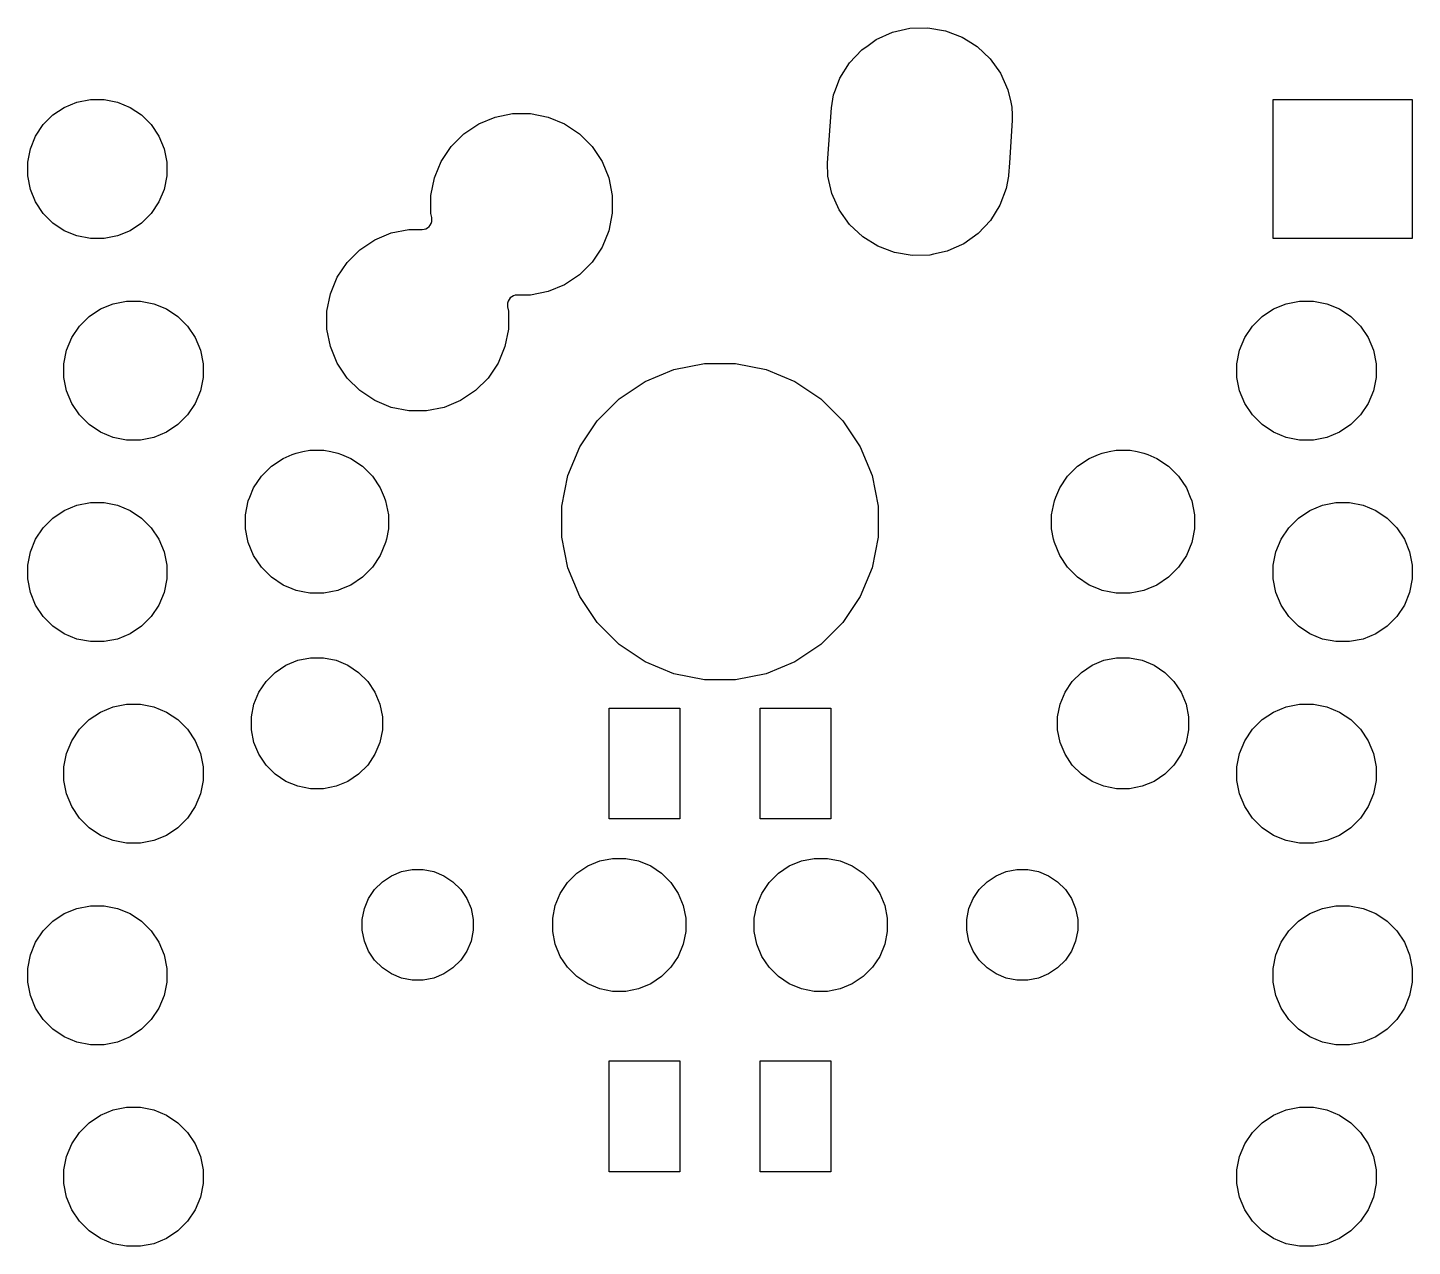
# Model space of a CAD drawing. Extents: x 242.9 to 312.1, y -175.8 to -104.3.
# Drawn here: x 259.25 to 276.69, y -119.62 to -104.26 of the extents above; entities that cross this region are included whole.
import ezdxf

# ---------------------------------------------------------------- set-up
doc = ezdxf.new("R2010")
doc.units = 0
doc.header["$MEASUREMENT"] = 0
doc.layers.add('BLACK', color=7, linetype='CONTINUOUS')

msp = doc.modelspace()

# ---------------------------------------------------------------- linework, layer by layer
at = {"layer": 'BLACK', "linetype": 'CONTINUOUS'}
for p, q in [((269.939, -104.413), (270.145, -104.321)), ((270.145, -104.321), (270.364, -104.271)), ((270.145, -104.321), (270.145, -104.321)), ((270.145, -104.321), (270.145, -104.321)), ((270.364, -104.271), (270.589, -104.264)), ((270.364, -104.271), (270.364, -104.271)), ((270.589, -104.264), (270.811, -104.302)), ((270.811, -104.302), (270.811, -104.302)), ((270.811, -104.302), (271.021, -104.382)), ((269.756, -104.544), (269.836, -104.487)), ((269.836, -104.487), (269.939, -104.413)), ((271.021, -104.382), (271.021, -104.382)), ((271.021, -104.382), (271.021, -104.382)), ((271.021, -104.382), (271.099, -104.43)), ((271.099, -104.43), (271.212, -104.501)), ((271.212, -104.501), (271.376, -104.656)), ((269.601, -104.708), (269.756, -104.544)), ((271.376, -104.656), (271.507, -104.839)), ((269.482, -104.899), (269.601, -104.708)), ((271.507, -104.839), (271.599, -105.045)), ((269.402, -105.109), (269.426, -105.045)), ((269.426, -105.045), (269.482, -104.899)), ((271.599, -105.045), (271.635, -105.202)), ((259.706, -105.268), (259.866, -105.202)), ((259.866, -105.202), (260.035, -105.169)), ((260.035, -105.169), (260.208, -105.169)), ((260.208, -105.169), (260.377, -105.202)), ((260.377, -105.202), (260.536, -105.268)), ((269.374, -105.275), (269.402, -105.109)), ((271.635, -105.202), (271.649, -105.264)), ((274.942, -106.921), (274.942, -105.169)), ((274.942, -105.169), (276.695, -105.169)), ((276.695, -105.169), (276.695, -106.921)), ((259.441, -105.486), (259.563, -105.364)), ((259.563, -105.364), (259.706, -105.268)), ((260.536, -105.268), (260.68, -105.364)), ((260.68, -105.364), (260.802, -105.486)), ((264.929, -105.477), (265.137, -105.391)), ((265.137, -105.391), (265.357, -105.347)), ((265.357, -105.347), (265.583, -105.347)), ((265.583, -105.347), (265.803, -105.391)), ((265.803, -105.391), (266.011, -105.477)), ((269.326, -105.967), (269.374, -105.275)), ((269.374, -105.275), (269.374, -105.275)), ((269.374, -105.275), (269.374, -105.275)), ((271.649, -105.264), (271.652, -105.364)), ((271.652, -105.364), (271.654, -105.433)), ((259.345, -105.63), (259.441, -105.486)), ((260.802, -105.486), (260.898, -105.63)), ((264.741, -105.602), (264.929, -105.477)), ((266.011, -105.477), (266.199, -105.602)), ((271.654, -105.433), (271.617, -105.967)), ((259.279, -105.789), (259.345, -105.63)), ((260.898, -105.63), (260.964, -105.789)), ((264.582, -105.761), (264.741, -105.602)), ((266.199, -105.602), (266.358, -105.761)), ((259.245, -105.959), (259.279, -105.789)), ((260.964, -105.789), (260.998, -105.959)), ((264.457, -105.949), (264.582, -105.761)), ((266.358, -105.761), (266.483, -105.949)), ((259.245, -106.131), (259.245, -105.959)), ((260.998, -105.959), (260.998, -106.131)), ((264.379, -106.136), (264.457, -105.949)), ((266.483, -105.949), (266.569, -106.157)), ((269.331, -106.136), (269.326, -105.967)), ((269.326, -105.967), (269.326, -105.967)), ((271.617, -105.967), (271.606, -106.125)), ((259.279, -106.301), (259.245, -106.131)), ((260.998, -106.131), (260.964, -106.301)), ((264.327, -106.377), (264.371, -106.157)), ((264.371, -106.157), (264.379, -106.136)), ((266.569, -106.157), (266.613, -106.377)), ((269.381, -106.355), (269.331, -106.136)), ((269.331, -106.136), (269.331, -106.136)), ((271.605, -106.136), (271.578, -106.291)), ((271.606, -106.125), (271.605, -106.136)), ((259.345, -106.46), (259.279, -106.301)), ((260.964, -106.301), (260.898, -106.46)), ((264.327, -106.603), (264.327, -106.377)), ((266.613, -106.377), (266.613, -106.603)), ((269.473, -106.561), (269.381, -106.355)), ((271.578, -106.291), (271.498, -106.501)), ((259.441, -106.604), (259.345, -106.46)), ((259.563, -106.726), (259.441, -106.604)), ((260.802, -106.604), (260.68, -106.726)), ((260.898, -106.46), (260.802, -106.604)), ((264.327, -106.604), (264.327, -106.603)), ((264.338, -106.658), (264.327, -106.604)), ((266.613, -106.603), (266.569, -106.823)), ((269.604, -106.744), (269.473, -106.561)), ((271.498, -106.501), (271.379, -106.692)), ((259.706, -106.822), (259.563, -106.726)), ((260.68, -106.726), (260.536, -106.822)), ((264.263, -106.797), (264.285, -106.786)), ((264.285, -106.786), (264.304, -106.77)), ((264.304, -106.77), (264.319, -106.751)), ((264.319, -106.751), (264.331, -106.73)), ((264.331, -106.73), (264.338, -106.706)), ((264.34, -106.682), (264.338, -106.658)), ((264.338, -106.706), (264.34, -106.682)), ((269.768, -106.899), (269.604, -106.744)), ((271.379, -106.692), (271.224, -106.856)), ((259.866, -106.888), (259.706, -106.822)), ((260.035, -106.921), (259.866, -106.888)), ((260.208, -106.921), (260.035, -106.921)), ((260.377, -106.888), (260.208, -106.921)), ((260.536, -106.822), (260.377, -106.888)), ((263.431, -107.062), (263.619, -106.937)), ((263.619, -106.937), (263.827, -106.851)), ((263.827, -106.851), (264.047, -106.807)), ((264.047, -106.807), (264.215, -106.807)), ((264.215, -106.807), (264.24, -106.805)), ((264.24, -106.805), (264.263, -106.797)), ((266.569, -106.823), (266.483, -107.031)), ((269.959, -107.018), (269.768, -106.899)), ((271.224, -106.856), (271.041, -106.987)), ((276.695, -106.921), (274.942, -106.921)), ((263.272, -107.221), (263.431, -107.062)), ((266.483, -107.031), (266.358, -107.219)), ((270.169, -107.098), (269.959, -107.018)), ((270.391, -107.136), (270.169, -107.098)), ((270.169, -107.098), (270.169, -107.098)), ((270.169, -107.098), (270.169, -107.098)), ((270.616, -107.129), (270.391, -107.136)), ((270.662, -107.119), (270.616, -107.129)), ((270.835, -107.079), (270.662, -107.119)), ((270.915, -107.043), (270.835, -107.079)), ((270.835, -107.079), (270.835, -107.079)), ((270.835, -107.079), (270.835, -107.079)), ((271.041, -106.987), (270.915, -107.043)), ((263.147, -107.409), (263.272, -107.221)), ((266.358, -107.219), (266.199, -107.378)), ((263.061, -107.617), (263.147, -107.409)), ((266.199, -107.378), (266.011, -107.503)), ((263.017, -107.837), (263.061, -107.617)), ((265.345, -107.654), (265.326, -107.67)), ((265.367, -107.643), (265.345, -107.654)), ((265.39, -107.635), (265.367, -107.643)), ((265.415, -107.633), (265.39, -107.635)), ((265.583, -107.633), (265.415, -107.633)), ((265.803, -107.589), (265.583, -107.633)), ((266.011, -107.503), (265.803, -107.589)), ((260.02, -107.904), (260.164, -107.808)), ((260.164, -107.808), (260.323, -107.742)), ((260.323, -107.742), (260.492, -107.709)), ((260.492, -107.709), (260.665, -107.709)), ((260.665, -107.709), (260.834, -107.742)), ((260.834, -107.742), (260.994, -107.808)), ((260.994, -107.808), (261.137, -107.904)), ((263.017, -108.063), (263.017, -107.837)), ((265.292, -107.734), (265.29, -107.758)), ((265.29, -107.758), (265.292, -107.782)), ((265.299, -107.71), (265.292, -107.734)), ((265.292, -107.782), (265.303, -107.837)), ((265.311, -107.689), (265.299, -107.71)), ((265.303, -107.837), (265.303, -108.063)), ((265.326, -107.67), (265.311, -107.689)), ((274.803, -107.904), (274.946, -107.808)), ((274.946, -107.808), (275.106, -107.742)), ((275.106, -107.742), (275.275, -107.709)), ((275.275, -107.709), (275.448, -107.709)), ((275.448, -107.709), (275.617, -107.742)), ((275.617, -107.742), (275.776, -107.808)), ((275.776, -107.808), (275.92, -107.904)), ((259.898, -108.026), (260.02, -107.904)), ((261.137, -107.904), (261.259, -108.026)), ((274.681, -108.026), (274.803, -107.904)), ((275.92, -107.904), (276.042, -108.026)), ((259.736, -108.329), (259.802, -108.17)), ((259.802, -108.17), (259.898, -108.026)), ((261.259, -108.026), (261.355, -108.17)), ((261.355, -108.17), (261.421, -108.329)), ((263.061, -108.283), (263.017, -108.063)), ((265.303, -108.063), (265.259, -108.283)), ((274.519, -108.329), (274.585, -108.17)), ((274.585, -108.17), (274.681, -108.026)), ((276.042, -108.026), (276.138, -108.17)), ((276.138, -108.17), (276.204, -108.329)), ((259.702, -108.499), (259.736, -108.329)), ((261.421, -108.329), (261.455, -108.499)), ((263.147, -108.491), (263.061, -108.283)), ((265.259, -108.283), (265.173, -108.491)), ((274.485, -108.499), (274.519, -108.329)), ((276.204, -108.329), (276.238, -108.499)), ((259.702, -108.671), (259.702, -108.499)), ((261.455, -108.499), (261.455, -108.671)), ((263.272, -108.679), (263.147, -108.491)), ((265.173, -108.491), (265.048, -108.679)), ((267.388, -108.573), (267.774, -108.496)), ((267.774, -108.496), (268.166, -108.496)), ((268.166, -108.496), (268.552, -108.573)), ((274.485, -108.671), (274.485, -108.499)), ((276.238, -108.499), (276.238, -108.671)), ((259.736, -108.841), (259.702, -108.671)), ((261.455, -108.671), (261.421, -108.841)), ((263.431, -108.838), (263.272, -108.679)), ((265.048, -108.679), (264.889, -108.838)), ((267.026, -108.723), (267.388, -108.573)), ((268.552, -108.573), (268.914, -108.723)), ((274.519, -108.841), (274.485, -108.671)), ((276.238, -108.671), (276.204, -108.841)), ((259.802, -109), (259.736, -108.841)), ((261.421, -108.841), (261.355, -109)), ((263.619, -108.963), (263.431, -108.838)), ((264.889, -108.838), (264.701, -108.963)), ((266.699, -108.941), (267.026, -108.723)), ((268.914, -108.723), (269.241, -108.941)), ((274.585, -109), (274.519, -108.841)), ((276.204, -108.841), (276.138, -109)), ((259.898, -109.144), (259.802, -109)), ((261.355, -109), (261.259, -109.144)), ((263.827, -109.049), (263.619, -108.963)), ((264.047, -109.093), (263.827, -109.049)), ((264.493, -109.049), (264.273, -109.093)), ((264.701, -108.963), (264.493, -109.049)), ((266.421, -109.219), (266.699, -108.941)), ((269.241, -108.941), (269.519, -109.219)), ((274.681, -109.144), (274.585, -109)), ((276.138, -109), (276.042, -109.144)), ((260.02, -109.266), (259.898, -109.144)), ((261.259, -109.144), (261.137, -109.266)), ((264.273, -109.093), (264.047, -109.093)), ((266.203, -109.546), (266.421, -109.219)), ((269.519, -109.219), (269.737, -109.546)), ((274.803, -109.266), (274.681, -109.144)), ((276.042, -109.144), (275.92, -109.266)), ((260.164, -109.362), (260.02, -109.266)), ((260.323, -109.428), (260.164, -109.362)), ((260.994, -109.362), (260.834, -109.428)), ((261.137, -109.266), (260.994, -109.362)), ((274.946, -109.362), (274.803, -109.266)), ((275.106, -109.428), (274.946, -109.362)), ((275.776, -109.362), (275.617, -109.428)), ((275.92, -109.266), (275.776, -109.362)), ((260.492, -109.461), (260.323, -109.428)), ((260.665, -109.461), (260.492, -109.461)), ((260.834, -109.428), (260.665, -109.461)), ((266.053, -109.908), (266.203, -109.546)), ((269.737, -109.546), (269.887, -109.908)), ((275.275, -109.461), (275.106, -109.428)), ((275.448, -109.461), (275.275, -109.461)), ((275.617, -109.428), (275.448, -109.461)), ((262.316, -109.79), (262.463, -109.692)), ((262.463, -109.692), (262.579, -109.644)), ((262.579, -109.644), (262.627, -109.624)), ((262.627, -109.624), (262.714, -109.606)), ((262.714, -109.606), (262.801, -109.589)), ((262.801, -109.589), (262.979, -109.589)), ((262.979, -109.589), (263.066, -109.606)), ((263.066, -109.606), (263.153, -109.624)), ((263.153, -109.624), (263.201, -109.644)), ((263.201, -109.644), (263.317, -109.692)), ((263.317, -109.692), (263.464, -109.79)), ((272.476, -109.79), (272.623, -109.692)), ((272.623, -109.692), (272.739, -109.644)), ((272.739, -109.644), (272.787, -109.624)), ((272.787, -109.624), (272.874, -109.606)), ((272.874, -109.606), (272.961, -109.589)), ((272.961, -109.589), (273.139, -109.589)), ((273.139, -109.589), (273.226, -109.606)), ((273.226, -109.606), (273.313, -109.624)), ((273.313, -109.624), (273.361, -109.644)), ((273.361, -109.644), (273.477, -109.692)), ((273.477, -109.692), (273.624, -109.79)), ((262.092, -110.063), (262.19, -109.916)), ((262.19, -109.916), (262.316, -109.79)), ((263.464, -109.79), (263.59, -109.916)), ((263.59, -109.916), (263.688, -110.063)), ((265.976, -110.294), (266.053, -109.908)), ((269.887, -109.908), (269.964, -110.294)), ((272.252, -110.063), (272.35, -109.916)), ((272.35, -109.916), (272.476, -109.79)), ((273.624, -109.79), (273.75, -109.916)), ((273.75, -109.916), (273.848, -110.063)), ((262.044, -110.179), (262.092, -110.063)), ((263.688, -110.063), (263.736, -110.179)), ((272.204, -110.179), (272.252, -110.063)), ((273.848, -110.063), (273.896, -110.179)), ((259.706, -110.348), (259.866, -110.282)), ((259.866, -110.282), (260.035, -110.249)), ((260.035, -110.249), (260.208, -110.249)), ((260.208, -110.249), (260.377, -110.282)), ((260.377, -110.282), (260.536, -110.348)), ((261.989, -110.401), (262.024, -110.227)), ((262.024, -110.227), (262.044, -110.179)), ((263.736, -110.179), (263.756, -110.227)), ((263.756, -110.227), (263.791, -110.401)), ((272.149, -110.401), (272.184, -110.227)), ((272.184, -110.227), (272.204, -110.179)), ((273.896, -110.179), (273.916, -110.227)), ((273.916, -110.227), (273.951, -110.401)), ((275.404, -110.348), (275.563, -110.282)), ((275.563, -110.282), (275.732, -110.249)), ((275.732, -110.249), (275.905, -110.249)), ((275.905, -110.249), (276.074, -110.282)), ((276.074, -110.282), (276.234, -110.348)), ((259.441, -110.566), (259.563, -110.444)), ((259.563, -110.444), (259.706, -110.348)), ((260.536, -110.348), (260.68, -110.444)), ((260.68, -110.444), (260.802, -110.566)), ((261.989, -110.579), (261.989, -110.401)), ((263.791, -110.401), (263.791, -110.579)), ((265.976, -110.686), (265.976, -110.294)), ((269.964, -110.294), (269.964, -110.686)), ((272.149, -110.579), (272.149, -110.401)), ((273.951, -110.401), (273.951, -110.579)), ((275.138, -110.566), (275.26, -110.444)), ((275.26, -110.444), (275.404, -110.348)), ((276.234, -110.348), (276.377, -110.444)), ((276.377, -110.444), (276.499, -110.566)), ((259.345, -110.71), (259.441, -110.566)), ((260.802, -110.566), (260.898, -110.71)), ((262.015, -110.71), (261.989, -110.579)), ((263.791, -110.579), (263.765, -110.71)), ((272.175, -110.71), (272.149, -110.579)), ((273.951, -110.579), (273.925, -110.71)), ((275.042, -110.71), (275.138, -110.566)), ((276.499, -110.566), (276.595, -110.71)), ((259.279, -110.869), (259.345, -110.71)), ((260.898, -110.71), (260.964, -110.869)), ((262.024, -110.753), (262.015, -110.71)), ((262.092, -110.917), (262.024, -110.753)), ((263.756, -110.753), (263.688, -110.917)), ((263.765, -110.71), (263.756, -110.753)), ((266.053, -111.072), (265.976, -110.686)), ((269.964, -110.686), (269.887, -111.072)), ((272.184, -110.753), (272.175, -110.71)), ((272.252, -110.917), (272.184, -110.753)), ((273.916, -110.753), (273.848, -110.917)), ((273.925, -110.71), (273.916, -110.753)), ((274.976, -110.869), (275.042, -110.71)), ((276.595, -110.71), (276.661, -110.869)), ((259.245, -111.039), (259.279, -110.869)), ((260.964, -110.869), (260.998, -111.039)), ((262.19, -111.064), (262.092, -110.917)), ((263.688, -110.917), (263.59, -111.064)), ((272.35, -111.064), (272.252, -110.917)), ((273.848, -110.917), (273.75, -111.064)), ((274.942, -111.039), (274.976, -110.869)), ((276.661, -110.869), (276.695, -111.039)), ((259.245, -111.211), (259.245, -111.039)), ((260.998, -111.039), (260.998, -111.211)), ((262.316, -111.19), (262.19, -111.064)), ((263.59, -111.064), (263.464, -111.19)), ((266.203, -111.434), (266.053, -111.072)), ((269.887, -111.072), (269.737, -111.434)), ((272.476, -111.19), (272.35, -111.064)), ((273.75, -111.064), (273.624, -111.19)), ((274.942, -111.211), (274.942, -111.039)), ((276.695, -111.039), (276.695, -111.211)), ((259.279, -111.381), (259.245, -111.211)), ((260.998, -111.211), (260.964, -111.381)), ((262.463, -111.288), (262.316, -111.19)), ((262.579, -111.336), (262.463, -111.288)), ((263.317, -111.288), (263.201, -111.336)), ((263.464, -111.19), (263.317, -111.288)), ((272.623, -111.288), (272.476, -111.19)), ((272.739, -111.336), (272.623, -111.288)), ((273.477, -111.288), (273.361, -111.336)), ((273.624, -111.19), (273.477, -111.288)), ((274.976, -111.381), (274.942, -111.211)), ((276.695, -111.211), (276.661, -111.381)), ((259.345, -111.54), (259.279, -111.381)), ((260.964, -111.381), (260.898, -111.54)), ((262.627, -111.356), (262.579, -111.336)), ((262.714, -111.374), (262.627, -111.356)), ((262.801, -111.391), (262.714, -111.374)), ((262.979, -111.391), (262.801, -111.391)), ((263.066, -111.374), (262.979, -111.391)), ((263.153, -111.356), (263.066, -111.374)), ((263.201, -111.336), (263.153, -111.356)), ((266.421, -111.761), (266.203, -111.434)), ((269.737, -111.434), (269.519, -111.761)), ((272.787, -111.356), (272.739, -111.336)), ((272.874, -111.374), (272.787, -111.356)), ((272.961, -111.391), (272.874, -111.374)), ((273.139, -111.391), (272.961, -111.391)), ((273.226, -111.374), (273.139, -111.391)), ((273.313, -111.356), (273.226, -111.374)), ((273.361, -111.336), (273.313, -111.356)), ((275.042, -111.54), (274.976, -111.381)), ((276.661, -111.381), (276.595, -111.54)), ((259.441, -111.684), (259.345, -111.54)), ((260.898, -111.54), (260.802, -111.684)), ((275.138, -111.684), (275.042, -111.54)), ((276.595, -111.54), (276.499, -111.684)), ((259.563, -111.806), (259.441, -111.684)), ((259.706, -111.902), (259.563, -111.806)), ((260.68, -111.806), (260.536, -111.902)), ((260.802, -111.684), (260.68, -111.806)), ((266.699, -112.039), (266.421, -111.761)), ((269.519, -111.761), (269.241, -112.039)), ((275.26, -111.806), (275.138, -111.684)), ((275.404, -111.902), (275.26, -111.806)), ((276.377, -111.806), (276.234, -111.902)), ((276.499, -111.684), (276.377, -111.806)), ((259.866, -111.968), (259.706, -111.902)), ((260.035, -112.001), (259.866, -111.968)), ((260.208, -112.001), (260.035, -112.001)), ((260.377, -111.968), (260.208, -112.001)), ((260.536, -111.902), (260.377, -111.968)), ((275.563, -111.968), (275.404, -111.902)), ((275.732, -112.001), (275.563, -111.968)), ((275.905, -112.001), (275.732, -112.001)), ((276.074, -111.968), (275.905, -112.001)), ((276.234, -111.902), (276.074, -111.968)), ((267.026, -112.257), (266.699, -112.039)), ((269.241, -112.039), (268.914, -112.257)), ((262.364, -112.389), (262.499, -112.298)), ((262.499, -112.298), (262.649, -112.236)), ((262.649, -112.236), (262.809, -112.204)), ((262.809, -112.204), (262.971, -112.204)), ((262.971, -112.204), (263.131, -112.236)), ((263.131, -112.236), (263.281, -112.298)), ((263.281, -112.298), (263.416, -112.389)), ((267.388, -112.407), (267.026, -112.257)), ((268.914, -112.257), (268.552, -112.407)), ((272.524, -112.389), (272.659, -112.298)), ((272.659, -112.298), (272.809, -112.236)), ((272.809, -112.236), (272.969, -112.204)), ((272.969, -112.204), (273.131, -112.204)), ((273.131, -112.204), (273.291, -112.236)), ((273.291, -112.236), (273.441, -112.298)), ((273.441, -112.298), (273.576, -112.389)), ((262.158, -112.639), (262.249, -112.504)), ((262.249, -112.504), (262.364, -112.389)), ((263.416, -112.389), (263.531, -112.504)), ((263.531, -112.504), (263.622, -112.639)), ((267.774, -112.484), (267.388, -112.407)), ((268.166, -112.484), (267.774, -112.484)), ((268.552, -112.407), (268.166, -112.484)), ((272.318, -112.639), (272.409, -112.504)), ((272.409, -112.504), (272.524, -112.389)), ((273.576, -112.389), (273.691, -112.504)), ((273.691, -112.504), (273.782, -112.639)), ((262.096, -112.789), (262.158, -112.639)), ((263.622, -112.639), (263.684, -112.789)), ((272.256, -112.789), (272.318, -112.639)), ((273.782, -112.639), (273.844, -112.789)), ((260.02, -112.984), (260.164, -112.888)), ((260.164, -112.888), (260.323, -112.822)), ((260.323, -112.822), (260.492, -112.789)), ((260.492, -112.789), (260.665, -112.789)), ((260.665, -112.789), (260.834, -112.822)), ((260.834, -112.822), (260.994, -112.888)), ((260.994, -112.888), (261.137, -112.984)), ((262.065, -112.949), (262.096, -112.789)), ((263.684, -112.789), (263.715, -112.949)), ((266.573, -114.236), (266.573, -112.84)), ((266.573, -112.84), (267.462, -112.84)), ((267.462, -112.84), (267.462, -114.236)), ((268.478, -114.236), (268.478, -112.84)), ((268.478, -112.84), (269.367, -112.84)), ((269.367, -112.84), (269.367, -114.236)), ((272.224, -112.949), (272.256, -112.789)), ((273.844, -112.789), (273.875, -112.949)), ((274.803, -112.984), (274.946, -112.888)), ((274.946, -112.888), (275.106, -112.822)), ((275.106, -112.822), (275.275, -112.789)), ((275.275, -112.789), (275.448, -112.789)), ((275.448, -112.789), (275.617, -112.822)), ((275.617, -112.822), (275.776, -112.888)), ((275.776, -112.888), (275.92, -112.984)), ((259.898, -113.106), (260.02, -112.984)), ((261.137, -112.984), (261.259, -113.106)), ((262.065, -113.111), (262.065, -112.949)), ((263.715, -112.949), (263.715, -113.111)), ((272.224, -113.111), (272.224, -112.949)), ((273.875, -112.949), (273.875, -113.111)), ((274.681, -113.106), (274.803, -112.984)), ((275.92, -112.984), (276.042, -113.106)), ((259.736, -113.409), (259.802, -113.25)), ((259.802, -113.25), (259.898, -113.106)), ((261.259, -113.106), (261.355, -113.25)), ((261.355, -113.25), (261.421, -113.409)), ((262.096, -113.271), (262.065, -113.111)), ((263.715, -113.111), (263.684, -113.271)), ((272.256, -113.271), (272.224, -113.111)), ((273.875, -113.111), (273.844, -113.271)), ((274.519, -113.409), (274.585, -113.25)), ((274.585, -113.25), (274.681, -113.106)), ((276.042, -113.106), (276.138, -113.25)), ((276.138, -113.25), (276.204, -113.409)), ((259.702, -113.579), (259.736, -113.409)), ((261.421, -113.409), (261.455, -113.579)), ((262.158, -113.421), (262.096, -113.271)), ((262.249, -113.556), (262.158, -113.421)), ((263.622, -113.421), (263.531, -113.556)), ((263.684, -113.271), (263.622, -113.421)), ((272.318, -113.421), (272.256, -113.271)), ((272.409, -113.556), (272.318, -113.421)), ((273.782, -113.421), (273.691, -113.556)), ((273.844, -113.271), (273.782, -113.421)), ((274.485, -113.579), (274.519, -113.409)), ((276.204, -113.409), (276.238, -113.579)), ((259.702, -113.751), (259.702, -113.579)), ((261.455, -113.579), (261.455, -113.751)), ((262.364, -113.671), (262.249, -113.556)), ((263.531, -113.556), (263.416, -113.671)), ((272.524, -113.671), (272.409, -113.556)), ((273.691, -113.556), (273.576, -113.671)), ((274.485, -113.751), (274.485, -113.579)), ((276.238, -113.579), (276.238, -113.751)), ((259.736, -113.921), (259.702, -113.751)), ((261.455, -113.751), (261.421, -113.921)), ((262.499, -113.762), (262.364, -113.671)), ((262.649, -113.824), (262.499, -113.762)), ((263.281, -113.762), (263.131, -113.824)), ((263.416, -113.671), (263.281, -113.762)), ((272.659, -113.762), (272.524, -113.671)), ((272.809, -113.824), (272.659, -113.762)), ((273.441, -113.762), (273.291, -113.824)), ((273.576, -113.671), (273.441, -113.762)), ((274.519, -113.921), (274.485, -113.751)), ((276.238, -113.751), (276.204, -113.921)), ((259.802, -114.08), (259.736, -113.921)), ((261.421, -113.921), (261.355, -114.08)), ((262.809, -113.855), (262.649, -113.824)), ((262.971, -113.855), (262.809, -113.855)), ((263.131, -113.824), (262.971, -113.855)), ((272.969, -113.855), (272.809, -113.824)), ((273.131, -113.855), (272.969, -113.855)), ((273.291, -113.824), (273.131, -113.855)), ((274.585, -114.08), (274.519, -113.921)), ((276.204, -113.921), (276.138, -114.08)), ((259.898, -114.224), (259.802, -114.08)), ((261.355, -114.08), (261.259, -114.224)), ((274.681, -114.224), (274.585, -114.08)), ((276.138, -114.08), (276.042, -114.224)), ((260.02, -114.346), (259.898, -114.224)), ((261.259, -114.224), (261.137, -114.346)), ((267.462, -114.236), (266.573, -114.236)), ((269.367, -114.236), (268.478, -114.236)), ((274.803, -114.346), (274.681, -114.224)), ((276.042, -114.224), (275.92, -114.346)), ((260.164, -114.442), (260.02, -114.346)), ((260.323, -114.508), (260.164, -114.442)), ((260.994, -114.442), (260.834, -114.508)), ((261.137, -114.346), (260.994, -114.442)), ((274.946, -114.442), (274.803, -114.346)), ((275.106, -114.508), (274.946, -114.442)), ((275.776, -114.442), (275.617, -114.508)), ((275.92, -114.346), (275.776, -114.442)), ((260.492, -114.541), (260.323, -114.508)), ((260.665, -114.541), (260.492, -114.541)), ((260.834, -114.508), (260.665, -114.541)), ((275.275, -114.541), (275.106, -114.508)), ((275.448, -114.541), (275.275, -114.541)), ((275.617, -114.508), (275.448, -114.541)), ((266.303, -114.827), (266.456, -114.764)), ((266.456, -114.764), (266.617, -114.732)), ((266.617, -114.732), (266.783, -114.732)), ((266.783, -114.732), (266.944, -114.764)), ((266.944, -114.764), (267.097, -114.827)), ((268.843, -114.827), (268.996, -114.764)), ((268.996, -114.764), (269.157, -114.732)), ((269.157, -114.732), (269.323, -114.732)), ((269.323, -114.732), (269.484, -114.764)), ((269.484, -114.764), (269.637, -114.827)), ((263.715, -115.027), (263.829, -114.951)), ((263.829, -114.951), (263.956, -114.898)), ((263.956, -114.898), (264.091, -114.871)), ((264.091, -114.871), (264.229, -114.871)), ((264.229, -114.871), (264.364, -114.898)), ((264.364, -114.898), (264.491, -114.951)), ((264.491, -114.951), (264.605, -115.027)), ((266.049, -115.036), (266.166, -114.919)), ((266.166, -114.919), (266.303, -114.827)), ((267.097, -114.827), (267.234, -114.919)), ((267.234, -114.919), (267.351, -115.036)), ((268.589, -115.036), (268.706, -114.919)), ((268.706, -114.919), (268.843, -114.827)), ((269.637, -114.827), (269.774, -114.919)), ((269.774, -114.919), (269.891, -115.036)), ((271.335, -115.027), (271.449, -114.951)), ((271.449, -114.951), (271.576, -114.898)), ((271.576, -114.898), (271.711, -114.871)), ((271.711, -114.871), (271.849, -114.871)), ((271.849, -114.871), (271.984, -114.898)), ((271.984, -114.898), (272.111, -114.951)), ((272.111, -114.951), (272.225, -115.027)), ((263.541, -115.239), (263.617, -115.125)), ((263.617, -115.125), (263.715, -115.027)), ((264.605, -115.027), (264.703, -115.125)), ((264.703, -115.125), (264.779, -115.239)), ((265.957, -115.173), (266.049, -115.036)), ((267.351, -115.036), (267.443, -115.173)), ((268.497, -115.173), (268.589, -115.036)), ((269.891, -115.036), (269.983, -115.173)), ((271.161, -115.239), (271.237, -115.125)), ((271.237, -115.125), (271.335, -115.027)), ((272.225, -115.027), (272.323, -115.125)), ((272.323, -115.125), (272.399, -115.239)), ((259.866, -115.362), (260.035, -115.329)), ((260.035, -115.329), (260.208, -115.329)), ((260.208, -115.329), (260.377, -115.362)), ((263.488, -115.366), (263.541, -115.239)), ((264.779, -115.239), (264.832, -115.366)), ((265.862, -115.487), (265.894, -115.326)), ((265.894, -115.326), (265.957, -115.173)), ((267.443, -115.173), (267.506, -115.326)), ((267.506, -115.326), (267.538, -115.487)), ((268.402, -115.487), (268.434, -115.326)), ((268.434, -115.326), (268.497, -115.173)), ((269.983, -115.173), (270.046, -115.326)), ((270.046, -115.326), (270.078, -115.487)), ((271.108, -115.366), (271.161, -115.239)), ((272.399, -115.239), (272.452, -115.366)), ((275.563, -115.362), (275.732, -115.329)), ((275.732, -115.329), (275.905, -115.329)), ((275.905, -115.329), (276.074, -115.362)), ((259.563, -115.524), (259.706, -115.428)), ((259.706, -115.428), (259.866, -115.362)), ((260.377, -115.362), (260.536, -115.428)), ((260.536, -115.428), (260.68, -115.524)), ((263.462, -115.501), (263.488, -115.366)), ((263.462, -115.639), (263.462, -115.501)), ((264.832, -115.366), (264.858, -115.501)), ((264.858, -115.501), (264.858, -115.639)), ((265.862, -115.653), (265.862, -115.487)), ((267.538, -115.487), (267.538, -115.653)), ((268.402, -115.653), (268.402, -115.487)), ((270.078, -115.487), (270.078, -115.653)), ((271.082, -115.501), (271.108, -115.366)), ((271.082, -115.639), (271.082, -115.501)), ((272.452, -115.366), (272.478, -115.501)), ((272.478, -115.501), (272.478, -115.639)), ((275.26, -115.524), (275.404, -115.428)), ((275.404, -115.428), (275.563, -115.362)), ((276.074, -115.362), (276.234, -115.428)), ((276.234, -115.428), (276.377, -115.524)), ((259.345, -115.79), (259.441, -115.646)), ((259.441, -115.646), (259.563, -115.524)), ((260.68, -115.524), (260.802, -115.646)), ((260.802, -115.646), (260.898, -115.79)), ((263.488, -115.774), (263.462, -115.639)), ((264.858, -115.639), (264.832, -115.774)), ((265.894, -115.814), (265.862, -115.653)), ((267.538, -115.653), (267.506, -115.814)), ((268.434, -115.814), (268.402, -115.653)), ((270.078, -115.653), (270.046, -115.814)), ((271.108, -115.774), (271.082, -115.639)), ((272.478, -115.639), (272.452, -115.774)), ((275.042, -115.79), (275.138, -115.646)), ((275.138, -115.646), (275.26, -115.524)), ((276.377, -115.524), (276.499, -115.646)), ((276.499, -115.646), (276.595, -115.79)), ((259.279, -115.949), (259.345, -115.79)), ((260.898, -115.79), (260.964, -115.949)), ((263.541, -115.901), (263.488, -115.774)), ((264.832, -115.774), (264.779, -115.901)), ((265.957, -115.967), (265.894, -115.814)), ((267.506, -115.814), (267.443, -115.967)), ((268.497, -115.967), (268.434, -115.814)), ((270.046, -115.814), (269.983, -115.967)), ((271.161, -115.901), (271.108, -115.774)), ((272.452, -115.774), (272.399, -115.901)), ((274.976, -115.949), (275.042, -115.79)), ((276.595, -115.79), (276.661, -115.949)), ((259.245, -116.119), (259.279, -115.949)), ((260.964, -115.949), (260.998, -116.119)), ((263.617, -116.015), (263.541, -115.901)), ((263.715, -116.113), (263.617, -116.015)), ((264.703, -116.015), (264.605, -116.113)), ((264.779, -115.901), (264.703, -116.015)), ((266.049, -116.104), (265.957, -115.967)), ((267.443, -115.967), (267.351, -116.104)), ((268.589, -116.104), (268.497, -115.967)), ((269.983, -115.967), (269.891, -116.104)), ((271.237, -116.015), (271.161, -115.901)), ((271.335, -116.113), (271.237, -116.015)), ((272.323, -116.015), (272.225, -116.113)), ((272.399, -115.901), (272.323, -116.015)), ((274.942, -116.119), (274.976, -115.949)), ((276.661, -115.949), (276.695, -116.119)), ((259.245, -116.291), (259.245, -116.119)), ((260.998, -116.119), (260.998, -116.291)), ((263.829, -116.189), (263.715, -116.113)), ((263.956, -116.242), (263.829, -116.189)), ((264.491, -116.189), (264.364, -116.242)), ((264.605, -116.113), (264.491, -116.189)), ((266.166, -116.221), (266.049, -116.104)), ((267.351, -116.104), (267.234, -116.221)), ((268.706, -116.221), (268.589, -116.104)), ((269.891, -116.104), (269.774, -116.221)), ((271.449, -116.189), (271.335, -116.113)), ((271.576, -116.242), (271.449, -116.189)), ((272.111, -116.189), (271.984, -116.242)), ((272.225, -116.113), (272.111, -116.189)), ((274.942, -116.291), (274.942, -116.119)), ((276.695, -116.119), (276.695, -116.291)), ((259.279, -116.461), (259.245, -116.291)), ((260.998, -116.291), (260.964, -116.461)), ((264.091, -116.268), (263.956, -116.242)), ((264.229, -116.268), (264.091, -116.268)), ((264.364, -116.242), (264.229, -116.268)), ((266.303, -116.313), (266.166, -116.221)), ((266.456, -116.376), (266.303, -116.313)), ((266.617, -116.408), (266.456, -116.376)), ((266.944, -116.376), (266.783, -116.408)), ((267.097, -116.313), (266.944, -116.376)), ((267.234, -116.221), (267.097, -116.313)), ((268.843, -116.313), (268.706, -116.221)), ((268.996, -116.376), (268.843, -116.313)), ((269.157, -116.408), (268.996, -116.376)), ((269.484, -116.376), (269.323, -116.408)), ((269.637, -116.313), (269.484, -116.376)), ((269.774, -116.221), (269.637, -116.313)), ((271.711, -116.268), (271.576, -116.242)), ((271.849, -116.268), (271.711, -116.268)), ((271.984, -116.242), (271.849, -116.268)), ((274.976, -116.461), (274.942, -116.291)), ((276.695, -116.291), (276.661, -116.461)), ((259.345, -116.62), (259.279, -116.461)), ((260.964, -116.461), (260.898, -116.62)), ((266.783, -116.408), (266.617, -116.408)), ((269.323, -116.408), (269.157, -116.408)), ((275.042, -116.62), (274.976, -116.461)), ((276.661, -116.461), (276.595, -116.62)), ((259.441, -116.764), (259.345, -116.62)), ((260.898, -116.62), (260.802, -116.764)), ((275.138, -116.764), (275.042, -116.62)), ((276.595, -116.62), (276.499, -116.764)), ((259.563, -116.886), (259.441, -116.764)), ((259.706, -116.982), (259.563, -116.886)), ((260.68, -116.886), (260.536, -116.982)), ((260.802, -116.764), (260.68, -116.886)), ((275.26, -116.886), (275.138, -116.764)), ((275.404, -116.982), (275.26, -116.886)), ((276.377, -116.886), (276.234, -116.982)), ((276.499, -116.764), (276.377, -116.886)), ((259.866, -117.048), (259.706, -116.982)), ((260.035, -117.081), (259.866, -117.048)), ((260.208, -117.081), (260.035, -117.081)), ((260.377, -117.048), (260.208, -117.081)), ((260.536, -116.982), (260.377, -117.048)), ((275.563, -117.048), (275.404, -116.982)), ((275.732, -117.081), (275.563, -117.048)), ((275.905, -117.081), (275.732, -117.081)), ((276.074, -117.048), (275.905, -117.081)), ((276.234, -116.982), (276.074, -117.048)), ((266.573, -118.681), (266.573, -117.284)), ((266.573, -117.284), (267.462, -117.284)), ((267.462, -117.284), (267.462, -118.681)), ((268.478, -118.681), (268.478, -117.284)), ((268.478, -117.284), (269.367, -117.284)), ((269.367, -117.284), (269.367, -118.681)), ((260.164, -117.968), (260.323, -117.902)), ((260.323, -117.902), (260.492, -117.869)), ((260.492, -117.869), (260.665, -117.869)), ((260.665, -117.869), (260.834, -117.902)), ((260.834, -117.902), (260.994, -117.968)), ((274.946, -117.968), (275.106, -117.902)), ((275.106, -117.902), (275.275, -117.869)), ((275.275, -117.869), (275.448, -117.869)), ((275.448, -117.869), (275.617, -117.902)), ((275.617, -117.902), (275.776, -117.968)), ((259.898, -118.186), (260.02, -118.064)), ((260.02, -118.064), (260.164, -117.968)), ((260.994, -117.968), (261.137, -118.064)), ((261.137, -118.064), (261.259, -118.186)), ((274.681, -118.186), (274.803, -118.064)), ((274.803, -118.064), (274.946, -117.968)), ((275.776, -117.968), (275.92, -118.064)), ((275.92, -118.064), (276.042, -118.186)), ((259.802, -118.33), (259.898, -118.186)), ((261.259, -118.186), (261.355, -118.33)), ((274.585, -118.33), (274.681, -118.186)), ((276.042, -118.186), (276.138, -118.33)), ((259.736, -118.489), (259.802, -118.33)), ((261.355, -118.33), (261.421, -118.489)), ((274.519, -118.489), (274.585, -118.33)), ((276.138, -118.33), (276.204, -118.489)), ((259.702, -118.659), (259.736, -118.489)), ((259.702, -118.831), (259.702, -118.659)), ((261.421, -118.489), (261.455, -118.659)), ((261.455, -118.659), (261.455, -118.831)), ((274.485, -118.659), (274.519, -118.489)), ((274.485, -118.831), (274.485, -118.659)), ((276.204, -118.489), (276.238, -118.659)), ((276.238, -118.659), (276.238, -118.831)), ((259.736, -119.001), (259.702, -118.831)), ((261.455, -118.831), (261.421, -119.001)), ((267.462, -118.681), (266.573, -118.681)), ((269.367, -118.681), (268.478, -118.681)), ((274.519, -119.001), (274.485, -118.831)), ((276.238, -118.831), (276.204, -119.001)), ((259.802, -119.16), (259.736, -119.001)), ((261.421, -119.001), (261.355, -119.16)), ((274.585, -119.16), (274.519, -119.001)), ((276.204, -119.001), (276.138, -119.16)), ((259.898, -119.304), (259.802, -119.16)), ((261.355, -119.16), (261.259, -119.304)), ((274.681, -119.304), (274.585, -119.16)), ((276.138, -119.16), (276.042, -119.304)), ((260.02, -119.426), (259.898, -119.304)), ((261.259, -119.304), (261.137, -119.426)), ((274.803, -119.426), (274.681, -119.304)), ((276.042, -119.304), (275.92, -119.426)), ((260.164, -119.522), (260.02, -119.426)), ((260.323, -119.588), (260.164, -119.522)), ((260.994, -119.522), (260.834, -119.588)), ((261.137, -119.426), (260.994, -119.522)), ((274.946, -119.522), (274.803, -119.426)), ((275.106, -119.588), (274.946, -119.522)), ((275.776, -119.522), (275.617, -119.588)), ((275.92, -119.426), (275.776, -119.522)), ((260.492, -119.621), (260.323, -119.588)), ((260.665, -119.621), (260.492, -119.621)), ((260.834, -119.588), (260.665, -119.621)), ((275.275, -119.621), (275.106, -119.588)), ((275.448, -119.621), (275.275, -119.621)), ((275.617, -119.588), (275.448, -119.621))]:
    msp.add_line(p, q, dxfattribs=at)

doc.saveas('drawing.dxf')
